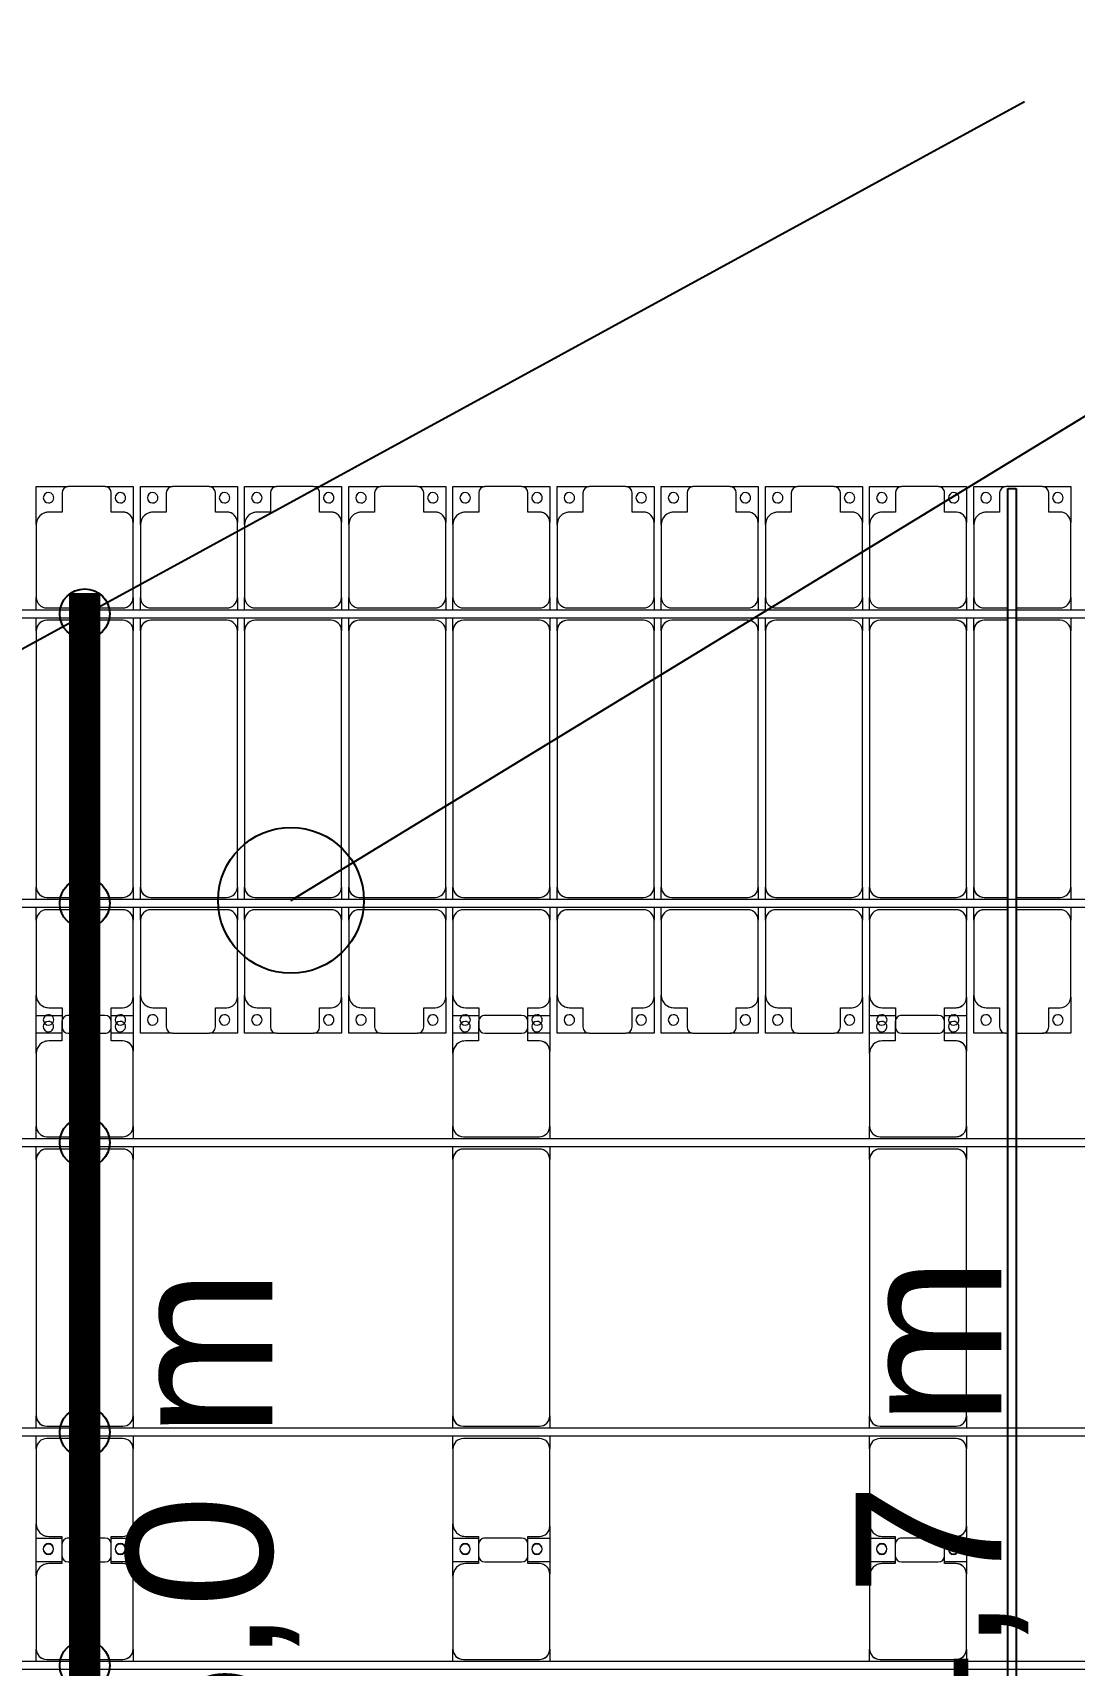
# Model space of a CAD drawing. Header units: millimetres. Extents: x -147246 to 112336, y -213734 to -86506.
# Drawn here: x -2364 to 2636, y -98215 to -90375 of the extents above; entities that cross this region are included whole.
import ezdxf

# ---------------------------------------------------------------- set-up
doc = ezdxf.new("R2010")
doc.units = ezdxf.units.MM
doc.layers.add('A-GENM', color=13, linetype='Continuous', lineweight=9)
doc.layers.add('S-BEAM', color=12, linetype='Continuous', lineweight=9)
for name, color, linetype in [('GC-BICH NEO', 6, 'Continuous'), ('GC-DAY NEO', 5, 'Continuous'), ('GC-GHI CHU', 2, 'Continuous'), ('GC-HOP 40x60 GIA CUONG', 1, 'Continuous')]:
    doc.layers.add(name, color=color, linetype=linetype)
doc.styles.add('GC_VN', font='arial.ttf')

# ---------------------------------------------------------------- blocks, each defined once
blk = doc.blocks.new('Dải phao đi lại kèm đỡ invester - DẢI PHAO ĐI LẠI-15551-BỐ TRÍ KHUNG KẾT CẤU BÈ PIN 05')
at = {"layer": 'A-GENM', "color": 7}
for p, q in [((137758.4, 1312.2), (137911.8, 1312.2)), ((137758.4, 1129.7), (137758.4, 1312.2)), ((137881.8, 1282.2), (137881.8, 1189.7)), ((138088.2, 1312.2), (137911.8, 1312.2)), ((138088.2, 1312.2), (138223.4, 1312.2)), ((138118.2, 1189.7), (138118.2, 1282.2)), ((138223.4, 1312.2), (138223.4, 1139.7)), ((138258.4, 1312.2), (138411.8, 1312.2)), ((138258.4, 1129.7), (138258.4, 1312.2)), ((138381.8, 1282.2), (138381.8, 1189.7)), ((138588.2, 1312.2), (138411.8, 1312.2)), ((138588.2, 1312.2), (138723.4, 1312.2)), ((138618.2, 1189.7), (138618.2, 1282.2)), ((138723.4, 1312.2), (138723.4, 1139.7)), ((138758.4, 1312.2), (138911.8, 1312.2)), ((138758.4, 1129.7), (138758.4, 1312.2)), ((138881.8, 1282.2), (138881.8, 1189.7)), ((139088.2, 1312.2), (138911.8, 1312.2)), ((139088.2, 1312.2), (139223.4, 1312.2)), ((139118.2, 1189.7), (139118.2, 1282.2)), ((139223.4, 1312.2), (139223.4, 1139.7)), ((139258.4, 1312.2), (139411.8, 1312.2)), ((139258.4, 1129.7), (139258.4, 1312.2)), ((139381.8, 1282.2), (139381.8, 1189.7)), ((139588.2, 1312.2), (139411.8, 1312.2)), ((139588.2, 1312.2), (139723.4, 1312.2)), ((139618.2, 1189.7), (139618.2, 1282.2)), ((139723.4, 1312.2), (139723.4, 1139.7)), ((139758.4, 1312.2), (139911.8, 1312.2)), ((139758.4, 1129.7), (139758.4, 1312.2)), ((139881.8, 1282.2), (139881.8, 1189.7)), ((140088.2, 1312.2), (139911.8, 1312.2)), ((140088.2, 1312.2), (140223.4, 1312.2)), ((140118.2, 1189.7), (140118.2, 1282.2)), ((140223.4, 1312.2), (140223.4, 1139.7)), ((140258.4, 1312.2), (140411.8, 1312.2)), ((140258.4, 1129.7), (140258.4, 1312.2)), ((140381.8, 1282.2), (140381.8, 1189.7)), ((140588.2, 1312.2), (140411.8, 1312.2)), ((140588.2, 1312.2), (140723.4, 1312.2)), ((140618.2, 1189.7), (140618.2, 1282.2)), ((140723.4, 1312.2), (140723.4, 1139.7)), ((140758.4, 1312.2), (140908.4, 1312.2)), ((140758.4, 1129.7), (140758.4, 1312.2)), ((140881.8, 1282.2), (140881.8, 1189.7)), ((141088.2, 1312.2), (140911.8, 1312.2)), ((141088.2, 1312.2), (141223.4, 1312.2)), ((141118.2, 1189.7), (141118.2, 1282.2)), ((141223.4, 1312.2), (141223.4, 1139.7)), ((141258.4, 1312.2), (141411.8, 1312.2)), ((141258.4, 1129.7), (141258.4, 1312.2)), ((141381.8, 1282.2), (141381.8, 1189.7)), ((141588.2, 1312.2), (141411.8, 1312.2)), ((141588.2, 1312.2), (141723.4, 1312.2)), ((141618.2, 1189.7), (141618.2, 1282.2)), ((141723.4, 1312.2), (141723.4, 1139.7)), ((141758.4, 1312.2), (141911.8, 1312.2)), ((141758.4, 1129.7), (141758.4, 1312.2)), ((141881.8, 1282.2), (141881.8, 1189.7)), ((142088.2, 1312.2), (141911.8, 1312.2)), ((142088.2, 1312.2), (142223.4, 1312.2)), ((142118.2, 1189.7), (142118.2, 1282.2)), ((142223.4, 1312.2), (142223.4, 1139.7)), ((142258.4, 1312.2), (142411.8, 1312.2)), ((142258.4, 1129.7), (142258.4, 1312.2)), ((142381.8, 1282.2), (142381.8, 1189.7)), ((142588.2, 1312.2), (142411.8, 1312.2)), ((142588.2, 1312.2), (142723.4, 1312.2)), ((142618.2, 1189.7), (142618.2, 1282.2)), ((142723.4, 1312.2), (142723.4, 1139.7)), ((137881.8, 1189.7), (137818.4, 1189.7)), ((138173.4, 1189.7), (138118.2, 1189.7)), ((138381.8, 1189.7), (138318.4, 1189.7)), ((138673.4, 1189.7), (138618.2, 1189.7)), ((138881.8, 1189.7), (138818.4, 1189.7)), ((139173.4, 1189.7), (139118.2, 1189.7)), ((139381.8, 1189.7), (139318.4, 1189.7)), ((139673.4, 1189.7), (139618.2, 1189.7)), ((139881.8, 1189.7), (139818.4, 1189.7)), ((140173.4, 1189.7), (140118.2, 1189.7)), ((140381.8, 1189.7), (140318.4, 1189.7)), ((140673.4, 1189.7), (140618.2, 1189.7)), ((140881.8, 1189.7), (140818.4, 1189.7)), ((141173.4, 1189.7), (141118.2, 1189.7)), ((141381.8, 1189.7), (141318.4, 1189.7)), ((141673.4, 1189.7), (141618.2, 1189.7)), ((141881.8, 1189.7), (141818.4, 1189.7)), ((142173.4, 1189.7), (142118.2, 1189.7)), ((142381.8, 1189.7), (142318.4, 1189.7)), ((142673.4, 1189.7), (142618.2, 1189.7)), ((137758.4, 1129.7), (137758.4, 779.7)), ((138223.4, 779.7), (138223.4, 1139.7)), ((138258.4, 1129.7), (138258.4, 779.7)), ((138723.4, 779.7), (138723.4, 1139.7)), ((138758.4, 1129.7), (138758.4, 779.7)), ((139223.4, 779.7), (139223.4, 1139.7)), ((139258.4, 1129.7), (139258.4, 779.7)), ((139723.4, 779.7), (139723.4, 1139.7)), ((139758.4, 1129.7), (139758.4, 779.7)), ((140223.4, 779.7), (140223.4, 1139.7)), ((140258.4, 1129.7), (140258.4, 779.7)), ((140723.4, 779.7), (140723.4, 1139.7)), ((140758.4, 1129.7), (140758.4, 779.7)), ((141223.4, 779.7), (141223.4, 1139.7)), ((141258.4, 1129.7), (141258.4, 779.7)), ((141723.4, 779.7), (141723.4, 1139.7)), ((141758.4, 1129.7), (141758.4, 779.7)), ((142223.4, 779.7), (142223.4, 1139.7)), ((142258.4, 1129.7), (142258.4, 779.7)), ((142723.4, 779.7), (142723.4, 1139.7)), ((137758.4, 721.1), (137758.4, 779.7)), ((137808.4, 729.7), (138173.4, 729.7)), ((138223.4, 779.7), (138223.4, 721.1)), ((138258.4, 721.1), (138258.4, 779.7)), ((138308.4, 729.7), (138673.4, 729.7)), ((138723.4, 779.7), (138723.4, 721.1)), ((138758.4, 721.1), (138758.4, 779.7)), ((138808.4, 729.7), (139173.4, 729.7)), ((139223.4, 779.7), (139223.4, 721.1)), ((139258.4, 721.1), (139258.4, 779.7)), ((139308.4, 729.7), (139673.4, 729.7)), ((139723.4, 779.7), (139723.4, 721.1)), ((139758.4, 721.1), (139758.4, 779.7)), ((139808.4, 729.7), (140173.4, 729.7)), ((140223.4, 779.7), (140223.4, 721.1)), ((140258.4, 721.1), (140258.4, 779.7)), ((140308.4, 729.7), (140673.4, 729.7)), ((140723.4, 779.7), (140723.4, 721.1)), ((140758.4, 721.1), (140758.4, 779.7)), ((140808.4, 729.7), (141173.4, 729.7)), ((141223.4, 779.7), (141223.4, 721.1)), ((141258.4, 721.1), (141258.4, 779.7)), ((141308.4, 729.7), (141673.4, 729.7)), ((141723.4, 779.7), (141723.4, 721.1)), ((141758.4, 721.1), (141758.4, 779.7)), ((141808.4, 729.7), (142173.4, 729.7)), ((142223.4, 779.7), (142223.4, 721.1)), ((142258.4, 721.1), (142258.4, 779.7)), ((142308.4, 729.7), (142421.3, 729.7)), ((142461.3, 729.7), (142673.4, 729.7)), ((142723.4, 779.7), (142723.4, 721.1)), ((137758.4, 620.3), (137758.4, 681.1)), ((138173.4, 670.3), (137808.4, 670.3)), ((138223.4, 681.1), (138223.4, 620.3)), ((138258.4, 620.3), (138258.4, 681.1)), ((138673.4, 670.3), (138308.4, 670.3)), ((138723.4, 681.1), (138723.4, 620.3)), ((138758.4, 620.3), (138758.4, 681.1)), ((139173.4, 670.3), (138808.4, 670.3)), ((139223.4, 681.1), (139223.4, 620.3)), ((139258.4, 620.3), (139258.4, 681.1)), ((139673.4, 670.3), (139308.4, 670.3)), ((139723.4, 681.1), (139723.4, 620.3)), ((139758.4, 620.3), (139758.4, 681.1)), ((140173.4, 670.3), (139808.4, 670.3)), ((140223.4, 681.1), (140223.4, 620.3)), ((140258.4, 620.3), (140258.4, 681.1)), ((140673.4, 670.3), (140308.4, 670.3)), ((140723.4, 681.1), (140723.4, 620.3)), ((140758.4, 620.3), (140758.4, 681.1)), ((141173.4, 670.3), (140808.4, 670.3)), ((141223.4, 681.1), (141223.4, 620.3)), ((141258.4, 620.3), (141258.4, 681.1)), ((141673.4, 670.3), (141308.4, 670.3)), ((141723.4, 681.1), (141723.4, 620.3)), ((141758.4, 620.3), (141758.4, 681.1)), ((142173.4, 670.3), (141808.4, 670.3)), ((142223.4, 681.1), (142223.4, 620.3)), ((142258.4, 620.3), (142258.4, 681.1)), ((142421.3, 670.3), (142308.4, 670.3)), ((142673.4, 670.3), (142461.3, 670.3)), ((142723.4, 681.1), (142723.4, 620.3)), ((137758.4, 620.3), (137758.4, -610.3)), ((138223.4, -610.3), (138223.4, 620.3)), ((138258.4, 620.3), (138258.4, -610.3)), ((138723.4, -610.3), (138723.4, 620.3)), ((138758.4, 620.3), (138758.4, -610.3)), ((139223.4, -610.3), (139223.4, 620.3)), ((139258.4, 620.3), (139258.4, -610.3)), ((139723.4, -610.3), (139723.4, 620.3)), ((139758.4, 620.3), (139758.4, -610.3)), ((140223.4, -610.3), (140223.4, 620.3)), ((140258.4, 620.3), (140258.4, -610.3)), ((140723.4, -610.3), (140723.4, 620.3)), ((140758.4, 620.3), (140758.4, -610.3)), ((141223.4, -610.3), (141223.4, 620.3)), ((141258.4, 620.3), (141258.4, -610.3)), ((141723.4, -610.3), (141723.4, 620.3)), ((141758.4, 620.3), (141758.4, -610.3)), ((142223.4, -610.3), (142223.4, 620.3)), ((142258.4, 620.3), (142258.4, -610.3)), ((142723.4, -610.3), (142723.4, 620.3)), ((137758.4, -668.9), (137758.4, -610.3)), ((138223.4, -610.3), (138223.4, -668.9)), ((138258.4, -668.9), (138258.4, -610.3)), ((138723.4, -610.3), (138723.4, -668.9)), ((138758.4, -668.9), (138758.4, -610.3)), ((139223.4, -610.3), (139223.4, -668.9)), ((139258.4, -668.9), (139258.4, -610.3)), ((139723.4, -610.3), (139723.4, -668.9)), ((139758.4, -668.9), (139758.4, -610.3)), ((140223.4, -610.3), (140223.4, -668.9)), ((140258.4, -668.9), (140258.4, -610.3)), ((140723.4, -610.3), (140723.4, -668.9)), ((140758.4, -668.9), (140758.4, -610.3)), ((141223.4, -610.3), (141223.4, -668.9)), ((141258.4, -668.9), (141258.4, -610.3)), ((141723.4, -610.3), (141723.4, -668.9)), ((141758.4, -668.9), (141758.4, -610.3)), ((142223.4, -610.3), (142223.4, -668.9)), ((142258.4, -668.9), (142258.4, -610.3)), ((142723.4, -610.3), (142723.4, -668.9)), ((137808.4, -660.3), (138173.4, -660.3)), ((138308.4, -660.3), (138673.4, -660.3)), ((138808.4, -660.3), (139173.4, -660.3)), ((139308.4, -660.3), (139673.4, -660.3)), ((139808.4, -660.3), (140173.4, -660.3)), ((140308.4, -660.3), (140673.4, -660.3)), ((140808.4, -660.3), (141173.4, -660.3)), ((141308.4, -660.3), (141673.4, -660.3)), ((141808.4, -660.3), (142173.4, -660.3)), ((142308.4, -660.3), (142421.3, -660.3)), ((142461.3, -660.3), (142673.4, -660.3)), ((137758.4, -769.7), (137758.4, -708.9)), ((137758.4, -769.7), (137758.4, -1129.7)), ((138173.4, -719.7), (137808.4, -719.7)), ((138223.4, -708.9), (138223.4, -769.7)), ((138223.4, -1139.7), (138223.4, -769.7)), ((138258.4, -769.7), (138258.4, -708.9)), ((138258.4, -769.7), (138258.4, -1129.7)), ((138673.4, -719.7), (138308.4, -719.7)), ((138723.4, -708.9), (138723.4, -769.7)), ((138723.4, -1139.7), (138723.4, -769.7)), ((138758.4, -769.7), (138758.4, -708.9)), ((138758.4, -769.7), (138758.4, -1129.7)), ((139173.4, -719.7), (138808.4, -719.7)), ((139223.4, -708.9), (139223.4, -769.7)), ((139223.4, -1139.7), (139223.4, -769.7)), ((139258.4, -769.7), (139258.4, -708.9)), ((139258.4, -769.7), (139258.4, -1129.7)), ((139673.4, -719.7), (139308.4, -719.7)), ((139723.4, -708.9), (139723.4, -769.7)), ((139723.4, -1139.7), (139723.4, -769.7)), ((139758.4, -769.7), (139758.4, -708.9)), ((139758.4, -769.7), (139758.4, -1129.7)), ((140173.4, -719.7), (139808.4, -719.7)), ((140223.4, -708.9), (140223.4, -769.7)), ((140223.4, -1139.7), (140223.4, -769.7)), ((140258.4, -769.7), (140258.4, -708.9)), ((140258.4, -769.7), (140258.4, -1129.7)), ((140673.4, -719.7), (140308.4, -719.7)), ((140723.4, -708.9), (140723.4, -769.7)), ((140723.4, -1139.7), (140723.4, -769.7)), ((140758.4, -769.7), (140758.4, -708.9)), ((140758.4, -769.7), (140758.4, -1129.7)), ((141173.4, -719.7), (140808.4, -719.7)), ((141223.4, -708.9), (141223.4, -769.7)), ((141223.4, -1139.7), (141223.4, -769.7)), ((141258.4, -769.7), (141258.4, -708.9)), ((141258.4, -769.7), (141258.4, -1129.7)), ((141673.4, -719.7), (141308.4, -719.7)), ((141723.4, -708.9), (141723.4, -769.7)), ((141723.4, -1139.7), (141723.4, -769.7)), ((141758.4, -769.7), (141758.4, -708.9)), ((141758.4, -769.7), (141758.4, -1129.7)), ((142173.4, -719.7), (141808.4, -719.7)), ((142223.4, -708.9), (142223.4, -769.7)), ((142223.4, -1139.7), (142223.4, -769.7)), ((142258.4, -769.7), (142258.4, -708.9)), ((142258.4, -769.7), (142258.4, -1129.7)), ((142421.3, -719.7), (142308.4, -719.7)), ((142673.4, -719.7), (142461.3, -719.7)), ((142723.4, -708.9), (142723.4, -769.7)), ((142723.4, -1139.7), (142723.4, -769.7)), ((137758.4, -1312.2), (137758.4, -1129.7)), ((138223.4, -1139.7), (138223.4, -1312.2)), ((138258.4, -1312.2), (138258.4, -1129.7)), ((138723.4, -1139.7), (138723.4, -1312.2)), ((138758.4, -1312.2), (138758.4, -1129.7)), ((139223.4, -1139.7), (139223.4, -1312.2)), ((139258.4, -1312.2), (139258.4, -1129.7)), ((139723.4, -1139.7), (139723.4, -1312.2)), ((139758.4, -1312.2), (139758.4, -1129.7)), ((140223.4, -1139.7), (140223.4, -1312.2)), ((140258.4, -1312.2), (140258.4, -1129.7)), ((140723.4, -1139.7), (140723.4, -1312.2)), ((140758.4, -1312.2), (140758.4, -1129.7)), ((141223.4, -1139.7), (141223.4, -1312.2)), ((141258.4, -1312.2), (141258.4, -1129.7)), ((141723.4, -1139.7), (141723.4, -1312.2)), ((141758.4, -1312.2), (141758.4, -1129.7)), ((142223.4, -1139.7), (142223.4, -1312.2)), ((142258.4, -1312.2), (142258.4, -1129.7)), ((142723.4, -1139.7), (142723.4, -1312.2)), ((137818.4, -1189.7), (137881.8, -1189.7)), ((137881.8, -1189.7), (137881.8, -1282.2)), ((138118.2, -1282.2), (138118.2, -1189.7)), ((138118.2, -1189.7), (138173.4, -1189.7)), ((138318.4, -1189.7), (138381.8, -1189.7)), ((138381.8, -1189.7), (138381.8, -1282.2)), ((138618.2, -1282.2), (138618.2, -1189.7)), ((138618.2, -1189.7), (138673.4, -1189.7)), ((138818.4, -1189.7), (138881.8, -1189.7)), ((138881.8, -1189.7), (138881.8, -1282.2)), ((139118.2, -1282.2), (139118.2, -1189.7)), ((139118.2, -1189.7), (139173.4, -1189.7)), ((139318.4, -1189.7), (139381.8, -1189.7)), ((139381.8, -1189.7), (139381.8, -1282.2)), ((139618.2, -1282.2), (139618.2, -1189.7)), ((139618.2, -1189.7), (139673.4, -1189.7)), ((139818.4, -1189.7), (139881.8, -1189.7)), ((139881.8, -1189.7), (139881.8, -1282.2)), ((140118.2, -1282.2), (140118.2, -1189.7)), ((140118.2, -1189.7), (140173.4, -1189.7)), ((140318.4, -1189.7), (140381.8, -1189.7)), ((140381.8, -1189.7), (140381.8, -1282.2)), ((140618.2, -1282.2), (140618.2, -1189.7)), ((140618.2, -1189.7), (140673.4, -1189.7)), ((140818.4, -1189.7), (140881.8, -1189.7)), ((140881.8, -1189.7), (140881.8, -1282.2)), ((141118.2, -1282.2), (141118.2, -1189.7)), ((141118.2, -1189.7), (141173.4, -1189.7)), ((141318.4, -1189.7), (141381.8, -1189.7)), ((141381.8, -1189.7), (141381.8, -1282.2)), ((141618.2, -1282.2), (141618.2, -1189.7)), ((141618.2, -1189.7), (141673.4, -1189.7)), ((141818.4, -1189.7), (141881.8, -1189.7)), ((141881.8, -1189.7), (141881.8, -1282.2)), ((142118.2, -1282.2), (142118.2, -1189.7)), ((142118.2, -1189.7), (142173.4, -1189.7)), ((142318.4, -1189.7), (142381.8, -1189.7)), ((142381.8, -1189.7), (142381.8, -1282.2)), ((142618.2, -1282.2), (142618.2, -1189.7)), ((142618.2, -1189.7), (142673.4, -1189.7)), ((137881.6, -1312.2), (137758.4, -1312.2)), ((137911.8, -1312.2), (138088.2, -1312.2)), ((138223.4, -1312.2), (138118, -1312.2)), ((138411.8, -1312.2), (138258.4, -1312.2)), ((138411.8, -1312.2), (138588.2, -1312.2)), ((138723.4, -1312.2), (138588.2, -1312.2)), ((138911.8, -1312.2), (138758.4, -1312.2)), ((138911.8, -1312.2), (139088.2, -1312.2)), ((139223.4, -1312.2), (139088.2, -1312.2)), ((139411.8, -1312.2), (139258.4, -1312.2)), ((139411.8, -1312.2), (139588.2, -1312.2)), ((139723.4, -1312.2), (139588.2, -1312.2)), ((139881.6, -1312.2), (139758.4, -1312.2)), ((139911.8, -1312.2), (140088.2, -1312.2)), ((140223.4, -1312.2), (140118, -1312.2)), ((140411.8, -1312.2), (140258.4, -1312.2)), ((140411.8, -1312.2), (140588.2, -1312.2)), ((140723.4, -1312.2), (140588.2, -1312.2)), ((140908.4, -1312.2), (140758.4, -1312.2)), ((140911.8, -1312.2), (141088.2, -1312.2)), ((141223.4, -1312.2), (141088.2, -1312.2)), ((141411.8, -1312.2), (141258.4, -1312.2)), ((141411.8, -1312.2), (141588.2, -1312.2)), ((141723.4, -1312.2), (141588.2, -1312.2)), ((141881.6, -1312.2), (141758.4, -1312.2)), ((141911.8, -1312.2), (142088.2, -1312.2)), ((142223.4, -1312.2), (142118, -1312.2)), ((142411.8, -1312.2), (142258.4, -1312.2)), ((142411.8, -1312.2), (142421.3, -1312.2)), ((142461.3, -1312.2), (142588.2, -1312.2)), ((142723.4, -1312.2), (142588.2, -1312.2))]:
    blk.add_line(p, q, dxfattribs=at)
for centre, radius, start, end in [((137816.8, 1258.6), 25, 90, 270), ((137816.8, 1258.6), 25, 270, 90), ((137911.8, 1282.2), 30, 90, 180), ((137911.8, 1282.2), 30, 90, 150), ((138088.2, 1282.2), 30, 0, 90), ((138088.2, 1282.2), 30, 30, 90), ((138161.8, 1258.6), 25, 90, 270), ((138161.8, 1258.6), 25, 180, 195), ((138161.8, 1258.6), 25, 270, 90), ((138316.8, 1258.6), 25, 90, 270), ((138316.8, 1258.6), 25, 270, 90), ((138411.8, 1282.2), 30, 90, 180), ((138411.8, 1282.2), 30, 90, 150), ((138588.2, 1282.2), 30, 0, 90), ((138588.2, 1282.2), 30, 30, 90), ((138661.8, 1258.6), 25, 90, 270), ((138661.8, 1258.6), 25, 180, 195), ((138661.8, 1258.6), 25, 270, 90), ((138816.8, 1258.6), 25, 90, 270), ((138816.8, 1258.6), 25, 270, 90), ((138911.8, 1282.2), 30, 90, 180), ((138911.8, 1282.2), 30, 90, 150), ((139088.2, 1282.2), 30, 360, 90), ((139088.2, 1282.2), 30, 30, 90), ((139161.8, 1258.6), 25, 90, 270), ((139161.8, 1258.6), 25, 180, 195), ((139161.8, 1258.6), 25, 270, 90), ((139316.8, 1258.6), 25, 90, 270), ((139316.8, 1258.6), 25, 270, 90), ((139411.8, 1282.2), 30, 90, 180), ((139411.8, 1282.2), 30, 90, 150), ((139588.2, 1282.2), 30, 0, 90), ((139588.2, 1282.2), 30, 30, 90), ((139661.8, 1258.6), 25, 90, 270), ((139661.8, 1258.6), 25, 180, 195), ((139661.8, 1258.6), 25, 270, 90), ((139816.8, 1258.6), 25, 90, 270), ((139816.8, 1258.6), 25, 270, 90), ((139911.8, 1282.2), 30, 90, 180), ((139911.8, 1282.2), 30, 90, 150), ((140088.2, 1282.2), 30, 0, 90), ((140088.2, 1282.2), 30, 30, 90), ((140161.8, 1258.6), 25, 90, 270), ((140161.8, 1258.6), 25, 180, 195), ((140161.8, 1258.6), 25, 270, 90), ((140316.8, 1258.6), 25, 90, 270), ((140316.8, 1258.6), 25, 270, 90), ((140411.8, 1282.2), 30, 90, 180), ((140411.8, 1282.2), 30, 90, 150), ((140588.2, 1282.2), 30, 360, 90), ((140588.2, 1282.2), 30, 30, 90), ((140661.8, 1258.6), 25, 90, 270), ((140661.8, 1258.6), 25, 180, 195), ((140661.8, 1258.6), 25, 270, 90), ((140816.8, 1258.6), 25, 90, 270), ((140816.8, 1258.6), 25, 270, 90), ((140911.8, 1282.2), 30, 90, 180), ((140911.8, 1282.2), 30, 96.48406, 150), ((141088.2, 1282.2), 30, 0, 90), ((141088.2, 1282.2), 30, 30, 90), ((141161.8, 1258.6), 25, 90, 270), ((141161.8, 1258.6), 25, 180, 195), ((141161.8, 1258.6), 25, 270, 90), ((141316.8, 1258.6), 25, 90, 270), ((141316.8, 1258.6), 25, 270, 90), ((141411.8, 1282.2), 30, 90, 180), ((141411.8, 1282.2), 30, 90, 150), ((141588.2, 1282.2), 30, 0, 90), ((141588.2, 1282.2), 30, 30, 90), ((141661.8, 1258.6), 25, 90, 270), ((141661.8, 1258.6), 25, 180, 195), ((141661.8, 1258.6), 25, 270, 90), ((141816.8, 1258.6), 25, 90, 270), ((141816.8, 1258.6), 25, 270, 90), ((141911.8, 1282.2), 30, 90, 180), ((141911.8, 1282.2), 30, 90, 150), ((142088.2, 1282.2), 30, 360, 90), ((142088.2, 1282.2), 30, 30, 90), ((142161.8, 1258.6), 25, 90, 270), ((142161.8, 1258.6), 25, 180, 195), ((142161.8, 1258.6), 25, 270, 90), ((142316.8, 1258.6), 25, 90, 270), ((142316.8, 1258.6), 25, 270, 90), ((142411.8, 1282.2), 30, 90, 180), ((142411.8, 1282.2), 30, 90, 150), ((142588.2, 1282.2), 30, 0, 90), ((142588.2, 1282.2), 30, 30, 90), ((142661.8, 1258.6), 25, 90, 270), ((142661.8, 1258.6), 25, 180, 195), ((142661.8, 1258.6), 25, 270, 90), ((137818.4, 1129.7), 60, 90, 180), ((137818.4, 1129.7), 60, 90, 120), ((138173.4, 1139.7), 50, 0, 90), ((138173.4, 1139.7), 50, 45, 90), ((138318.4, 1129.7), 60, 90, 180), ((138318.4, 1129.7), 60, 90, 120), ((138673.4, 1139.7), 50, 0, 90), ((138673.4, 1139.7), 50, 45, 90), ((138818.4, 1129.7), 60, 90, 180), ((138818.4, 1129.7), 60, 90, 120), ((139173.4, 1139.7), 50, 0, 90), ((139173.4, 1139.7), 50, 45, 90), ((139318.4, 1129.7), 60, 90, 180), ((139318.4, 1129.7), 60, 90, 120), ((139673.4, 1139.7), 50, 0, 90), ((139673.4, 1139.7), 50, 45, 90), ((139818.4, 1129.7), 60, 90, 180), ((139818.4, 1129.7), 60, 90, 120), ((140173.4, 1139.7), 50, 0, 90), ((140173.4, 1139.7), 50, 45, 90), ((140318.4, 1129.7), 60, 90, 180), ((140318.4, 1129.7), 60, 90, 120), ((140673.4, 1139.7), 50, 0, 90), ((140673.4, 1139.7), 50, 45, 90), ((140818.4, 1129.7), 60, 90, 180), ((140818.4, 1129.7), 60, 90, 120), ((141173.4, 1139.7), 50, 360, 90), ((141173.4, 1139.7), 50, 45, 90), ((141318.4, 1129.7), 60, 90, 180), ((141318.4, 1129.7), 60, 90, 120), ((141673.4, 1139.7), 50, 0, 90), ((141673.4, 1139.7), 50, 45, 90), ((141818.4, 1129.7), 60, 90, 180), ((141818.4, 1129.7), 60, 90, 120), ((142173.4, 1139.7), 50, 0, 90), ((142173.4, 1139.7), 50, 45, 85.6086), ((142318.4, 1129.7), 60, 90, 180), ((142318.4, 1129.7), 60, 90, 120), ((142673.4, 1139.7), 50, 360, 90), ((142673.4, 1139.7), 50, 45, 90), ((137808.4, 779.7), 50, 180, 270), ((137808.4, 779.7), 50, 225, 270), ((138173.4, 779.7), 50, 270, 0), ((138173.4, 779.7), 50, 270, 315), ((138308.4, 779.7), 50, 180, 270), ((138308.4, 779.7), 50, 225, 270), ((138673.4, 779.7), 50, 270, 0), ((138673.4, 779.7), 50, 270, 315), ((138808.4, 779.7), 50, 180, 270), ((138808.4, 779.7), 50, 225, 270), ((139173.4, 779.7), 50, 270, 0), ((139173.4, 779.7), 50, 270, 315), ((139308.4, 779.7), 50, 180, 270), ((139308.4, 779.7), 50, 225, 270), ((139673.4, 779.7), 50, 270, 0), ((139673.4, 779.7), 50, 270, 315), ((139808.4, 779.7), 50, 180, 270), ((139808.4, 779.7), 50, 225, 270), ((140173.4, 779.7), 50, 270, 360), ((140173.4, 779.7), 50, 270, 315), ((140308.4, 779.7), 50, 180, 270), ((140308.4, 779.7), 50, 226.38946, 270), ((140673.4, 779.7), 50, 270, 360), ((140673.4, 779.7), 50, 270, 315), ((140808.4, 779.7), 50, 180, 270), ((140808.4, 779.7), 50, 225, 270), ((141173.4, 779.7), 50, 270, 0), ((141173.4, 779.7), 50, 270, 315), ((141308.4, 779.7), 50, 180, 270), ((141308.4, 779.7), 50, 225, 270), ((141673.4, 779.7), 50, 270, 0), ((141673.4, 779.7), 50, 270, 315), ((141808.4, 779.7), 50, 180, 270), ((141808.4, 779.7), 50, 225, 270), ((142173.4, 779.7), 50, 270, 0), ((142173.4, 779.7), 50, 274.39353, 315), ((142308.4, 779.7), 50, 180, 270), ((142308.4, 779.7), 50, 225, 270), ((142673.4, 779.7), 50, 270, 0), ((142673.4, 779.7), 50, 270, 315), ((137808.4, 620.3), 50, 90, 180), ((137808.4, 620.3), 50, 90, 165), ((138173.4, 620.3), 50, 0, 90), ((138173.4, 620.3), 50, 0, 90), ((138308.4, 620.3), 50, 90, 180), ((138308.4, 620.3), 50, 90, 165), ((138673.4, 620.3), 50, 0, 90), ((138673.4, 620.3), 50, 0, 90), ((138808.4, 620.3), 50, 90, 180), ((138808.4, 620.3), 50, 90, 165), ((139173.4, 620.3), 50, 0, 90), ((139173.4, 620.3), 50, 0, 90), ((139308.4, 620.3), 50, 90, 180), ((139308.4, 620.3), 50, 90, 165), ((139673.4, 620.3), 50, 0, 90), ((139673.4, 620.3), 50, 0, 90), ((139808.4, 620.3), 50, 90, 180), ((139808.4, 620.3), 50, 90, 165), ((140173.4, 620.3), 50, 0, 90), ((140173.4, 620.3), 50, 0, 90), ((140308.4, 620.3), 50, 90, 180), ((140308.4, 620.3), 50, 90, 165), ((140673.4, 620.3), 50, 360, 90), ((140673.4, 620.3), 50, 360, 90), ((140808.4, 620.3), 50, 90, 180), ((140808.4, 620.3), 50, 90, 165), ((141173.4, 620.3), 50, 0, 90), ((141173.4, 620.3), 50, 0, 90), ((141308.4, 620.3), 50, 90, 180), ((141308.4, 620.3), 50, 90, 165), ((141673.4, 620.3), 50, 360, 90), ((141673.4, 620.3), 50, 360, 90), ((141808.4, 620.3), 50, 90, 180), ((141808.4, 620.3), 50, 90, 165), ((142173.4, 620.3), 50, 0, 90), ((142173.4, 620.3), 50, 0, 85.60619), ((142308.4, 620.3), 50, 90, 180), ((142308.4, 620.3), 50, 90, 165), ((142673.4, 620.3), 50, 0, 90), ((142673.4, 620.3), 50, 0, 90), ((137808.4, -610.3), 50, 180, 270), ((137808.4, -610.3), 50, 180, 255), ((138173.4, -610.3), 50, 270, 0), ((138173.4, -610.3), 50, 315, 0), ((138308.4, -610.3), 50, 180, 270), ((138308.4, -610.3), 50, 180, 255), ((138673.4, -610.3), 50, 270, 0), ((138673.4, -610.3), 50, 315, 0), ((138808.4, -610.3), 50, 180, 270), ((138808.4, -610.3), 50, 180, 255), ((139173.4, -610.3), 50, 270, 0), ((139173.4, -610.3), 50, 315, 0), ((139308.4, -610.3), 50, 180, 270), ((139308.4, -610.3), 50, 180, 255), ((139673.4, -610.3), 50, 270, 360), ((139673.4, -610.3), 50, 315, 360), ((139808.4, -610.3), 50, 180, 270), ((139808.4, -610.3), 50, 180, 255), ((140173.4, -610.3), 50, 270, 0), ((140173.4, -610.3), 50, 315, 0), ((140308.4, -610.3), 50, 180, 270), ((140308.4, -610.3), 50, 180, 225), ((140673.4, -610.3), 50, 270, 360), ((140673.4, -610.3), 50, 315, 360), ((140808.4, -610.3), 50, 180, 270), ((140808.4, -610.3), 50, 180, 255), ((141173.4, -610.3), 50, 270, 360), ((141173.4, -610.3), 50, 315, 360), ((141308.4, -610.3), 50, 180, 270), ((141308.4, -610.3), 50, 180, 255), ((141673.4, -610.3), 50, 270, 0), ((141673.4, -610.3), 50, 315, 0), ((141808.4, -610.3), 50, 180, 270), ((141808.4, -610.3), 50, 180, 255), ((142173.4, -610.3), 50, 270, 360), ((142173.4, -610.3), 50, 315, 360), ((142308.4, -610.3), 50, 180, 270), ((142308.4, -610.3), 50, 180, 255), ((142673.4, -610.3), 50, 270, 360), ((142673.4, -610.3), 50, 315, 360), ((140308.4, -610.3), 50, 226.3975, 255), ((137808.4, -769.7), 50, 90, 180), ((137808.4, -769.7), 50, 90, 135), ((138173.4, -769.7), 50, 360, 90), ((138173.4, -769.7), 50, 45, 90), ((138308.4, -769.7), 50, 90, 180), ((138308.4, -769.7), 50, 90, 135), ((138673.4, -769.7), 50, 0, 90), ((138673.4, -769.7), 50, 45, 90), ((138808.4, -769.7), 50, 90, 180), ((138808.4, -769.7), 50, 90, 135), ((139173.4, -769.7), 50, 360, 90), ((139173.4, -769.7), 50, 45, 90), ((139308.4, -769.7), 50, 90, 180), ((139308.4, -769.7), 50, 90, 135), ((139673.4, -769.7), 50, 0, 90), ((139673.4, -769.7), 50, 45, 90), ((139808.4, -769.7), 50, 90, 180), ((139808.4, -769.7), 50, 90, 135), ((140173.4, -769.7), 50, 0, 90), ((140173.4, -769.7), 50, 45, 90), ((140308.4, -769.7), 50, 90, 180), ((140308.4, -769.7), 50, 90, 133.60199), ((140673.4, -769.7), 50, 0, 90), ((140673.4, -769.7), 50, 45, 90), ((140808.4, -769.7), 50, 90, 180), ((140808.4, -769.7), 50, 90, 135), ((141173.4, -769.7), 50, 360, 90), ((141173.4, -769.7), 50, 45, 90), ((141308.4, -769.7), 50, 90, 180), ((141308.4, -769.7), 50, 90, 135), ((141673.4, -769.7), 50, 0, 90), ((141673.4, -769.7), 50, 45, 90), ((141808.4, -769.7), 50, 90, 180), ((141808.4, -769.7), 50, 90, 135), ((142173.4, -769.7), 50, 360, 90), ((142173.4, -769.7), 50, 45, 85.59975), ((142308.4, -769.7), 50, 90, 180), ((142308.4, -769.7), 50, 90, 135), ((142673.4, -769.7), 50, 360, 90), ((142673.4, -769.7), 50, 45, 90), ((137818.4, -1129.7), 60, 180, 270), ((138173.4, -1139.7), 50, 270, 0), ((138173.4, -1139.7), 50, 270, 315), ((138318.4, -1129.7), 60, 180, 270), ((138673.4, -1139.7), 50, 270, 0), ((138673.4, -1139.7), 50, 270, 315), ((138818.4, -1129.7), 60, 180, 270), ((139173.4, -1139.7), 50, 270, 0), ((139173.4, -1139.7), 50, 270, 315), ((139318.4, -1129.7), 60, 180, 270), ((139673.4, -1139.7), 50, 270, 360), ((139673.4, -1139.7), 50, 270, 315), ((139818.4, -1129.7), 60, 180, 270), ((140173.4, -1139.7), 50, 270, 360), ((140173.4, -1139.7), 50, 270, 315), ((140318.4, -1129.7), 60, 180, 270), ((140673.4, -1139.7), 50, 270, 0), ((140673.4, -1139.7), 50, 270, 315), ((140818.4, -1129.7), 60, 180, 270), ((141173.4, -1139.7), 50, 270, 0), ((141173.4, -1139.7), 50, 270, 315), ((141318.4, -1129.7), 60, 180, 270), ((141673.4, -1139.7), 50, 270, 0), ((141673.4, -1139.7), 50, 270, 315), ((141818.4, -1129.7), 60, 180, 270), ((142173.4, -1139.7), 50, 270, 0), ((142173.4, -1139.7), 50, 274.40242, 315), ((142318.4, -1129.7), 60, 180, 270), ((142673.4, -1139.7), 50, 270, 0), ((142673.4, -1139.7), 50, 270, 315), ((137818.4, -1129.7), 60, 240, 270), ((137816.8, -1248.6), 25, 90, 270), ((137816.8, -1248.6), 25, 270, 90), ((138161.8, -1248.6), 25, 90, 270), ((138161.8, -1248.6), 25, 270, 90), ((138318.4, -1129.7), 60, 240, 270), ((138316.8, -1248.6), 25, 90, 270), ((138316.8, -1248.6), 25, 270, 90), ((138661.8, -1248.6), 25, 90, 270), ((138661.8, -1248.6), 25, 165, 180), ((138661.8, -1248.6), 25, 270, 90), ((138818.4, -1129.7), 60, 240, 270), ((138816.8, -1248.6), 25, 90, 270), ((138816.8, -1248.6), 25, 270, 90), ((139161.8, -1248.6), 25, 90, 270), ((139161.8, -1248.6), 25, 165, 180), ((139161.8, -1248.6), 25, 270, 90), ((139318.4, -1129.7), 60, 240, 270), ((139316.8, -1248.6), 25, 90, 270), ((139316.8, -1248.6), 25, 270, 90), ((139661.8, -1248.6), 25, 90, 270), ((139661.8, -1248.6), 25, 165, 180), ((139661.8, -1248.6), 25, 270, 90), ((139818.4, -1129.7), 60, 240, 270), ((139816.8, -1248.6), 25, 90, 270), ((139816.8, -1248.6), 25, 270, 90), ((140161.8, -1248.6), 25, 90, 270), ((140161.8, -1248.6), 25, 270, 90), ((140318.4, -1129.7), 60, 240, 270), ((140316.8, -1248.6), 25, 90, 270), ((140316.8, -1248.6), 25, 270, 90), ((140661.8, -1248.6), 25, 90, 270), ((140661.8, -1248.6), 25, 165, 180), ((140661.8, -1248.6), 25, 270, 90), ((140818.4, -1129.7), 60, 240, 270), ((140816.8, -1248.6), 25, 90, 270), ((140816.8, -1248.6), 25, 270, 90), ((141161.8, -1248.6), 25, 90, 270), ((141161.8, -1248.6), 25, 165, 180), ((141161.8, -1248.6), 25, 270, 90), ((141318.4, -1129.7), 60, 240, 270), ((141316.8, -1248.6), 25, 90, 270), ((141316.8, -1248.6), 25, 270, 90), ((141661.8, -1248.6), 25, 90, 270), ((141661.8, -1248.6), 25, 165, 180), ((141661.8, -1248.6), 25, 270, 90), ((141818.4, -1129.7), 60, 240, 270), ((141816.8, -1248.6), 25, 90, 270), ((141816.8, -1248.6), 25, 270, 90), ((142161.8, -1248.6), 25, 90, 270), ((142161.8, -1248.6), 25, 270, 90), ((142318.4, -1129.7), 60, 240, 270), ((142316.8, -1248.6), 25, 90, 270), ((142316.8, -1248.6), 25, 270, 90), ((142661.8, -1248.6), 25, 90, 270), ((142661.8, -1248.6), 25, 165, 180), ((142661.8, -1248.6), 25, 270, 90), ((137911.8, -1282.2), 30, 180, 270), ((138088.2, -1282.2), 30, 270, 0), ((138411.8, -1282.2), 30, 180, 270), ((138411.8, -1282.2), 30, 210, 270), ((138588.2, -1282.2), 30, 270, 360), ((138588.2, -1282.2), 30, 270, 330), ((138911.8, -1282.2), 30, 180, 270), ((138911.8, -1282.2), 30, 210, 270), ((139088.2, -1282.2), 30, 270, 360), ((139088.2, -1282.2), 30, 270, 330), ((139411.8, -1282.2), 30, 180, 270), ((139411.8, -1282.2), 30, 210, 270), ((139588.2, -1282.2), 30, 270, 360), ((139588.2, -1282.2), 30, 270, 330), ((139911.8, -1282.2), 30, 180, 270), ((140088.2, -1282.2), 30, 270, 360), ((140411.8, -1282.2), 30, 180, 270), ((140411.8, -1282.2), 30, 210, 270), ((140588.2, -1282.2), 30, 270, 360), ((140588.2, -1282.2), 30, 270, 330), ((140911.8, -1282.2), 30, 180, 270), ((140911.8, -1282.2), 30, 210, 263.53619), ((141088.2, -1282.2), 30, 270, 0), ((141088.2, -1282.2), 30, 270, 330), ((141411.8, -1282.2), 30, 180, 270), ((141411.8, -1282.2), 30, 210, 270), ((141588.2, -1282.2), 30, 270, 360), ((141588.2, -1282.2), 30, 270, 330), ((141911.8, -1282.2), 30, 180, 270), ((142088.2, -1282.2), 30, 270, 0), ((142411.8, -1282.2), 30, 180, 270), ((142411.8, -1282.2), 30, 210, 270), ((142588.2, -1282.2), 30, 270, 0), ((142588.2, -1282.2), 30, 270, 330)]:
    blk.add_arc(centre, radius, start, end, dxfattribs=at)
blk = doc.blocks.new('Dầm C52 - Dầm C52-18760-BỐ TRÍ KHUNG KẾT CẤU BÈ PIN 05')
at = {"layer": 'S-BEAM', "color": 1}
for p, q in [((-74474.317946, 20), (74474.317946, 20)), ((74474.317946, -20), (-74474.317946, -20))]:
    blk.add_line(p, q, dxfattribs=at)
blk = doc.blocks.new('Dầm C52 - Dầm C52-18761-BỐ TRÍ KHUNG KẾT CẤU BÈ PIN 05')
at = {"layer": 'S-BEAM', "color": 1}
for p, q in [((-74474.3, 20), (74474.3, 20)), ((74474.3, -20), (-74474.3, -20))]:
    blk.add_line(p, q, dxfattribs=at)
blk = doc.blocks.new('Dầm C52 - Dầm C52-18762-BỐ TRÍ KHUNG KẾT CẤU BÈ PIN 05')
at = {"layer": 'S-BEAM', "color": 1}
for p, q in [((-74474.3, 20), (74474.3, 20)), ((74474.3, -20), (-74474.3, -20))]:
    blk.add_line(p, q, dxfattribs=at)
blk = doc.blocks.new('Dai phao do pin - DẢI PHAO ĐỠ PIN-V72-BỐ TRÍ KHUNG KẾT CẤU BÈ PIN 05')
at = {"layer": 'A-GENM', "color": 7}
for p, q in [((-1312.2, 223.4), (-1139.7, 223.4)), ((-1312.2, 118.4), (-1312.2, 223.4)), ((-1189.7, 173.4), (-1189.7, 118.2)), ((-779.7, 223.4), (-1139.7, 223.4)), ((-779.7, 223.4), (-721.1, 223.4)), ((-729.7, -191.6), (-729.7, 173.4)), ((-681.1, 223.4), (-620.3, 223.4)), ((-670.3, 173.4), (-670.3, -191.6)), ((610.3, 223.4), (-620.3, 223.4)), ((610.3, 223.4), (668.9, 223.4)), ((660.3, -191.6), (660.3, 173.4)), ((708.9, 223.4), (769.7, 223.4)), ((719.7, 173.4), (719.7, -191.6)), ((1139.7, 223.4), (769.7, 223.4)), ((1139.7, 223.4), (1312.2, 223.4)), ((1189.7, 118.2), (1189.7, 173.4)), ((1197.8, 223.4), (1370.3, 223.4)), ((1197.8, 118.2), (1197.8, 223.4)), ((1312.2, 223.4), (1312.2, 118.2)), ((1320.3, 173.4), (1320.3, 118.2)), ((1730.3, 223.4), (1370.3, 223.4)), ((1730.3, 223.4), (1788.9, 223.4)), ((1780.3, -191.6), (1780.3, 173.4)), ((-1312.2, 88.2), (-1312.2, -88.2)), ((-1189.7, 118.2), (-1282.2, 118.2)), ((1282.2, 118.2), (1189.7, 118.2)), ((1197.8, 88.2), (1197.8, -88.2)), ((1320.3, 118.2), (1227.8, 118.2)), ((1312.2, -88.2), (1312.2, 88.2)), ((-1312.2, -241.6), (-1312.2, -118)), ((-1282.2, -118.2), (-1189.7, -118.2)), ((-1189.7, -118.2), (-1189.7, -181.6)), ((1189.7, -181.6), (1189.7, -118.2)), ((1189.7, -118.2), (1282.2, -118.2)), ((1197.8, -241.6), (1197.8, -118.2)), ((1227.8, -118.2), (1320.3, -118.2)), ((1312.2, -118.2), (1312.2, -241.6)), ((1320.3, -118.2), (1320.3, -181.6)), ((-1129.7, -241.6), (-1312.2, -241.6)), ((-1129.7, -241.6), (-779.7, -241.6)), ((-721.1, -241.6), (-779.7, -241.6)), ((-620.3, -241.6), (-681.1, -241.6)), ((-620.3, -241.6), (610.3, -241.6)), ((668.9, -241.6), (610.3, -241.6)), ((769.7, -241.6), (708.9, -241.6)), ((769.7, -241.6), (1129.7, -241.6)), ((1312.2, -241.6), (1129.7, -241.6)), ((1380.3, -241.6), (1197.8, -241.6)), ((1380.3, -241.6), (1730.3, -241.6)), ((1788.9, -241.6), (1730.3, -241.6))]:
    blk.add_line(p, q, dxfattribs=at)
for centre, radius, start, end in [((-1258.6, 161.8), 25, 360, 180), ((-1258.6, 161.8), 25, 180, 360), ((-1139.7, 173.4), 50, 90, 180), ((-1139.7, 173.4), 50, 135, 180), ((-779.7, 173.4), 50, 0, 90), ((-779.7, 173.4), 50, 0, 45), ((-620.3, 173.4), 50, 90, 180), ((-620.3, 173.4), 50, 90, 180), ((610.3, 173.4), 50, 0, 90), ((610.3, 173.4), 50, 45, 90), ((769.7, 173.4), 50, 90, 180), ((769.7, 173.4), 50, 135, 180), ((1139.7, 173.4), 50, 360, 90), ((1139.7, 173.4), 50, 360, 45), ((1248.6, 161.8), 25, 0, 180), ((1248.6, 161.8), 25, 180, 0), ((1251.4, 161.8), 25, 0, 180), ((1251.4, 161.8), 25, 180, 360), ((1370.3, 173.4), 50, 90, 180), ((1370.3, 173.4), 50, 135, 180), ((1730.3, 173.4), 50, 0, 90), ((1730.3, 173.4), 50, 0, 45), ((-1282.2, 88.2), 30, 90, 180), ((1227.8, 88.2), 30, 90, 180), ((1282.2, 88.2), 30, 0, 90), ((-1282.2, -88.2), 30, 180, 270), ((1227.8, -88.2), 30, 180, 270), ((1282.2, -88.2), 30, 270, 0), ((-1258.6, -183.2), 25, 360, 180), ((-1258.6, -183.2), 25, 180, 360), ((-1129.7, -181.6), 60, 180, 270), ((-1129.7, -181.6), 60, 180, 210), ((-779.7, -191.6), 50, 270, 0), ((-779.7, -191.6), 50, 315, 0), ((-620.3, -191.6), 50, 180, 270), ((-620.3, -191.6), 50, 180, 255), ((610.3, -191.6), 50, 270, 0), ((610.3, -191.6), 50, 270, 345), ((769.7, -191.6), 50, 180, 270), ((769.7, -191.6), 50, 180, 225), ((1129.7, -181.6), 60, 270, 360), ((1129.7, -181.6), 60, 330, 360), ((1248.6, -183.2), 25, 0, 180), ((1248.6, -183.2), 25, 180, 0), ((1251.4, -183.2), 25, 0, 180), ((1251.4, -183.2), 25, 180, 360), ((1380.3, -181.6), 60, 180, 270), ((1380.3, -181.6), 60, 180, 210), ((1730.3, -191.6), 50, 270, 360), ((1730.3, -191.6), 50, 315, 360)]:
    blk.add_arc(centre, radius, start, end, dxfattribs=at)
blk = doc.blocks.new('Dai phao do pin - DẢI PHAO ĐỠ PIN-V73-BỐ TRÍ KHUNG KẾT CẤU BÈ PIN 05')
at = {"layer": 'A-GENM', "color": 7}
for p, q in [((-1312.2, 223.4), (-1139.7, 223.4)), ((-1312.2, 118.4), (-1312.2, 223.4)), ((-1189.7, 173.4), (-1189.7, 118.2)), ((-779.7, 223.4), (-1139.7, 223.4)), ((-779.7, 223.4), (-721.1, 223.4)), ((-729.7, -191.6), (-729.7, 173.4)), ((-681.1, 223.4), (-620.3, 223.4)), ((-670.3, 173.4), (-670.3, -191.6)), ((610.3, 223.4), (-620.3, 223.4)), ((610.3, 223.4), (668.9, 223.4)), ((660.3, -191.6), (660.3, 173.4)), ((708.9, 223.4), (769.7, 223.4)), ((719.7, 173.4), (719.7, -191.6)), ((1139.7, 223.4), (769.7, 223.4)), ((1139.7, 223.4), (1312.2, 223.4)), ((1189.7, 118.2), (1189.7, 173.4)), ((1197.8, 223.4), (1370.3, 223.4)), ((1197.8, 118.2), (1197.8, 223.4)), ((1312.2, 223.4), (1312.2, 118.2)), ((1320.3, 173.4), (1320.3, 118.2)), ((1730.3, 223.4), (1370.3, 223.4)), ((1730.3, 223.4), (1788.9, 223.4)), ((1780.3, -191.6), (1780.3, 173.4)), ((-1312.2, 88.2), (-1312.2, -88.2)), ((-1189.7, 118.2), (-1282.2, 118.2)), ((1282.2, 118.2), (1189.7, 118.2)), ((1197.8, 88.2), (1197.8, -88.2)), ((1320.3, 118.2), (1227.8, 118.2)), ((1312.2, -88.2), (1312.2, 88.2)), ((-1312.2, -241.6), (-1312.2, -118)), ((-1282.2, -118.2), (-1189.7, -118.2)), ((-1189.7, -118.2), (-1189.7, -181.6)), ((1189.7, -181.6), (1189.7, -118.2)), ((1189.7, -118.2), (1282.2, -118.2)), ((1197.8, -241.6), (1197.8, -118.2)), ((1227.8, -118.2), (1320.3, -118.2)), ((1312.2, -118.2), (1312.2, -241.6)), ((1320.3, -118.2), (1320.3, -181.6)), ((-1129.7, -241.6), (-1312.2, -241.6)), ((-1129.7, -241.6), (-779.7, -241.6)), ((-721.1, -241.6), (-779.7, -241.6)), ((-620.3, -241.6), (-681.1, -241.6)), ((-620.3, -241.6), (610.3, -241.6)), ((668.9, -241.6), (610.3, -241.6)), ((769.7, -241.6), (708.9, -241.6)), ((769.7, -241.6), (1129.7, -241.6)), ((1312.2, -241.6), (1129.7, -241.6)), ((1380.3, -241.6), (1197.8, -241.6)), ((1380.3, -241.6), (1730.3, -241.6)), ((1788.9, -241.6), (1730.3, -241.6))]:
    blk.add_line(p, q, dxfattribs=at)
for centre, radius, start, end in [((-1258.6, 161.8), 25, 360, 180), ((-1258.6, 161.8), 25, 180, 360), ((-1139.7, 173.4), 50, 90, 180), ((-1139.7, 173.4), 50, 135, 180), ((-779.7, 173.4), 50, 0, 90), ((-779.7, 173.4), 50, 0, 45), ((-620.3, 173.4), 50, 90, 180), ((-620.3, 173.4), 50, 90, 180), ((610.3, 173.4), 50, 0, 90), ((610.3, 173.4), 50, 45, 90), ((769.7, 173.4), 50, 90, 180), ((769.7, 173.4), 50, 135, 180), ((1139.7, 173.4), 50, 360, 90), ((1139.7, 173.4), 50, 360, 45), ((1248.6, 161.8), 25, 0, 180), ((1248.6, 161.8), 25, 180, 0), ((1251.4, 161.8), 25, 0, 180), ((1251.4, 161.8), 25, 180, 360), ((1370.3, 173.4), 50, 90, 180), ((1370.3, 173.4), 50, 135, 180), ((1730.3, 173.4), 50, 0, 90), ((1730.3, 173.4), 50, 0, 45), ((-1282.2, 88.2), 30, 90, 180), ((1227.8, 88.2), 30, 90, 180), ((1282.2, 88.2), 30, 0, 90), ((-1282.2, -88.2), 30, 180, 270), ((1227.8, -88.2), 30, 180, 270), ((1282.2, -88.2), 30, 270, 0), ((-1258.6, -183.2), 25, 360, 180), ((-1258.6, -183.2), 25, 180, 360), ((-1129.7, -181.6), 60, 180, 270), ((-1129.7, -181.6), 60, 180, 210), ((-779.7, -191.6), 50, 270, 0), ((-779.7, -191.6), 50, 315, 0), ((-620.3, -191.6), 50, 180, 270), ((-620.3, -191.6), 50, 180, 255), ((610.3, -191.6), 50, 270, 0), ((610.3, -191.6), 50, 270, 345), ((769.7, -191.6), 50, 180, 270), ((769.7, -191.6), 50, 180, 225), ((1129.7, -181.6), 60, 270, 360), ((1129.7, -181.6), 60, 330, 360), ((1248.6, -183.2), 25, 0, 180), ((1248.6, -183.2), 25, 180, 0), ((1251.4, -183.2), 25, 0, 180), ((1251.4, -183.2), 25, 180, 360), ((1380.3, -181.6), 60, 180, 270), ((1380.3, -181.6), 60, 180, 210), ((1730.3, -191.6), 50, 270, 360), ((1730.3, -191.6), 50, 315, 360)]:
    blk.add_arc(centre, radius, start, end, dxfattribs=at)
blk = doc.blocks.new('Dai phao do pin - DẢI PHAO ĐỠ PIN-V74-BỐ TRÍ KHUNG KẾT CẤU BÈ PIN 05')
at = {"layer": 'A-GENM', "color": 7}
for p, q in [((-1312.2, 223.4), (-1139.7, 223.4)), ((-1312.2, 118.4), (-1312.2, 223.4)), ((-1189.7, 173.4), (-1189.7, 118.2)), ((-779.7, 223.4), (-1139.7, 223.4)), ((-779.7, 223.4), (-721.1, 223.4)), ((-729.7, -191.6), (-729.7, 173.4)), ((-681.1, 223.4), (-620.3, 223.4)), ((-670.3, 173.4), (-670.3, -191.6)), ((610.3, 223.4), (-620.3, 223.4)), ((610.3, 223.4), (668.9, 223.4)), ((660.3, -191.6), (660.3, 173.4)), ((708.9, 223.4), (769.7, 223.4)), ((719.7, 173.4), (719.7, -191.6)), ((1139.7, 223.4), (769.7, 223.4)), ((1139.7, 223.4), (1312.2, 223.4)), ((1189.7, 118.2), (1189.7, 173.4)), ((1197.8, 223.4), (1370.3, 223.4)), ((1197.8, 118.2), (1197.8, 223.4)), ((1312.2, 223.4), (1312.2, 118.2)), ((1320.3, 173.4), (1320.3, 118.2)), ((1730.3, 223.4), (1370.3, 223.4)), ((1730.3, 223.4), (1788.9, 223.4)), ((1780.3, -191.6), (1780.3, 173.4)), ((-1312.2, 88.2), (-1312.2, -88.2)), ((-1189.7, 118.2), (-1282.2, 118.2)), ((1282.2, 118.2), (1189.7, 118.2)), ((1197.8, 88.2), (1197.8, -88.2)), ((1320.3, 118.2), (1227.8, 118.2)), ((1312.2, -88.2), (1312.2, 88.2)), ((-1312.2, -241.6), (-1312.2, -118)), ((-1282.2, -118.2), (-1189.7, -118.2)), ((-1189.7, -118.2), (-1189.7, -181.6)), ((1189.7, -181.6), (1189.7, -118.2)), ((1189.7, -118.2), (1282.2, -118.2)), ((1197.8, -241.6), (1197.8, -118.2)), ((1227.8, -118.2), (1320.3, -118.2)), ((1312.2, -118.2), (1312.2, -241.6)), ((1320.3, -118.2), (1320.3, -181.6)), ((-1129.7, -241.6), (-1312.2, -241.6)), ((-1129.7, -241.6), (-779.7, -241.6)), ((-721.1, -241.6), (-779.7, -241.6)), ((-620.3, -241.6), (-681.1, -241.6)), ((-620.3, -241.6), (610.3, -241.6)), ((668.9, -241.6), (610.3, -241.6)), ((769.7, -241.6), (708.9, -241.6)), ((769.7, -241.6), (1129.7, -241.6)), ((1312.2, -241.6), (1129.7, -241.6)), ((1380.3, -241.6), (1197.8, -241.6)), ((1380.3, -241.6), (1730.3, -241.6)), ((1788.9, -241.6), (1730.3, -241.6))]:
    blk.add_line(p, q, dxfattribs=at)
for centre, radius, start, end in [((-1258.6, 161.8), 25, 360, 180), ((-1258.6, 161.8), 25, 180, 360), ((-1139.7, 173.4), 50, 90, 180), ((-1139.7, 173.4), 50, 135, 175.36064), ((-779.7, 173.4), 50, 0, 90), ((-779.7, 173.4), 50, 4.64149, 45), ((-620.3, 173.4), 50, 90, 180), ((-620.3, 173.4), 50, 90, 175.35823), ((610.3, 173.4), 50, 0, 90), ((610.3, 173.4), 50, 45, 90), ((769.7, 173.4), 50, 90, 180), ((769.7, 173.4), 50, 135, 175.3518), ((1139.7, 173.4), 50, 360, 90), ((1139.7, 173.4), 50, 4.65038, 45), ((1248.6, 161.8), 25, 0, 180), ((1248.6, 161.8), 25, 180, 0), ((1251.4, 161.8), 25, 0, 180), ((1251.4, 161.8), 25, 180, 360), ((1370.3, 173.4), 50, 90, 180), ((1370.3, 173.4), 50, 135, 175.34901), ((1730.3, 173.4), 50, 0, 90), ((1730.3, 173.4), 50, 4.65311, 45), ((-1282.2, 88.2), 30, 90, 180), ((1227.8, 88.2), 30, 90, 180), ((1282.2, 88.2), 30, 0, 90), ((-1282.2, -88.2), 30, 180, 270), ((1227.8, -88.2), 30, 180, 270), ((1282.2, -88.2), 30, 270, 0), ((-1258.6, -183.2), 25, 360, 180), ((-1258.6, -183.2), 25, 180, 360), ((-1129.7, -181.6), 60, 180, 270), ((-1129.7, -181.6), 60, 180, 210), ((-779.7, -191.6), 50, 270, 0), ((-779.7, -191.6), 50, 315, 0), ((-620.3, -191.6), 50, 180, 270), ((-620.3, -191.6), 50, 180, 255), ((610.3, -191.6), 50, 270, 0), ((610.3, -191.6), 50, 270, 345), ((769.7, -191.6), 50, 180, 270), ((769.7, -191.6), 50, 180, 225), ((1129.7, -181.6), 60, 270, 360), ((1129.7, -181.6), 60, 330, 360), ((1248.6, -183.2), 25, 0, 180), ((1248.6, -183.2), 25, 180, 0), ((1251.4, -183.2), 25, 0, 180), ((1251.4, -183.2), 25, 180, 360), ((1380.3, -181.6), 60, 180, 270), ((1380.3, -181.6), 60, 180, 210), ((1730.3, -191.6), 50, 270, 360), ((1730.3, -191.6), 50, 315, 360)]:
    blk.add_arc(centre, radius, start, end, dxfattribs=at)
blk = doc.blocks.new('Dầm C52 - Hộp 40x60-25906-BỐ TRÍ KHUNG KẾT CẤU BÈ PIN 05')
at = {"layer": 'S-BEAM', "color": 3, "lineweight": 25}
for p, q in [((-55977.2, -20), (-55977.2, 20)), ((-55977.2, 20), (55977.2, 20)), ((55977.2, -20), (-55977.2, -20))]:
    blk.add_line(p, q, dxfattribs=at)
blk = doc.blocks.new('HOBANMONG_BEPIN 5_rvt-1-BỐ TRÍ KHUNG KẾT CẤU BÈ PIN 05')
at = {"layer": 'A-GENM', "color": 3, "lineweight": 25}
for name, p, rotation in [('Dải phao đi lại kèm đỡ invester - DẢI PHAO ĐI LẠI-15551-BỐ TRÍ KHUNG KẾT CẤU BÈ PIN 05', (-140105.3, -93866.7), 359.9997710135151), ('Dai phao do pin - DẢI PHAO ĐỠ PIN-V72-BỐ TRÍ KHUNG KẾT CẤU BÈ PIN 05', (-2105.5, -96406.2), 269.9997710125194), ('Dai phao do pin - DẢI PHAO ĐỠ PIN-V73-BỐ TRÍ KHUNG KẾT CẤU BÈ PIN 05', (-105.5, -96406.2), 269.9997710125194), ('Dai phao do pin - DẢI PHAO ĐỠ PIN-V74-BỐ TRÍ KHUNG KẾT CẤU BÈ PIN 05', (1894.5, -96406.2), 269.9997710125194)]:
    blk.add_blockref(name, p, dxfattribs=dict(at, rotation=rotation))
at = {"layer": 'S-BEAM', "color": 3, "lineweight": 25}
for name, p, rotation in [('Dầm C52 - Hộp 40x60-25906-BỐ TRÍ KHUNG KẾT CẤU BÈ PIN 05', (2335.8, -148542.1), 269.9997710125197), ('Dầm C52 - Dầm C52-18760-BỐ TRÍ KHUNG KẾT CẤU BÈ PIN 05', (-66079.8, -93165.9), 179.9997710135151), ('Dầm C52 - Dầm C52-18761-BỐ TRÍ KHUNG KẾT CẤU BÈ PIN 05', (-66079.8, -94555.9), 179.9997710135151), ('Dầm C52 - Dầm C52-18761-BỐ TRÍ KHUNG KẾT CẤU BÈ PIN 05', (-66079.8, -95704.9), 179.9997710135151), ('Dầm C52 - Dầm C52-18762-BỐ TRÍ KHUNG KẾT CẤU BÈ PIN 05', (-66079.8, -97094.9), 179.9997710135151), ('Dầm C52 - Dầm C52-18762-BỐ TRÍ KHUNG KẾT CẤU BÈ PIN 05', (-66079.8, -98214.9), 179.9997710135151)]:
    blk.add_blockref(name, p, dxfattribs=dict(at, rotation=rotation))

msp = doc.modelspace()

# ---------------------------------------------------------------- linework, layer by layer
at = {"layer": 'GC-BICH NEO'}
msp.add_circle((-1124.8, -94541.9), 350, dxfattribs=at)
at = {"layer": 'GC-DAY NEO'}
for p, q in [((-1124.8, -94541.9), (5704.4, -90375.3)), ((-4624.8, -94539.6), (2396.5, -90705.5))]:
    msp.add_line(p, q, dxfattribs=at)
at = {"layer": 'GC-HOP 40x60 GIA CUONG', "const_width": 150}
msp.add_lwpolyline([(-2114.6, -108065.9), (-2114.6, -93065.9)], dxfattribs=at)
at = {"layer": 'GC-HOP 40x60 GIA CUONG'}
for centre in [(-2114.6, -93165.9), (-2114.6, -94555.9), (-2114.6, -95704.9), (-2114.6, -97094.9), (-2114.6, -98214.9)]:
    msp.add_circle(centre, 120, dxfattribs=at)

# ---------------------------------------------------------------- block references
at = {"lineweight": 5}
msp.add_blockref('HOBANMONG_BEPIN 5_rvt-1-BỐ TRÍ KHUNG KẾT CẤU BÈ PIN 05', (0, 0), dxfattribs=at)

# ---------------------------------------------------------------- texts
at = {"layer": 'GC-GHI CHU', "style": 'GC_VN'}
for s, p in [('B5-10: 2×14,7 m', (2285.4, -103509.1)), ('B5-49: 1×15,0 m', (-1214.6, -103565.9))]:
    msp.add_text(s, height=700, rotation=90, dxfattribs=at).set_placement(p)

doc.saveas('drawing.dxf')
